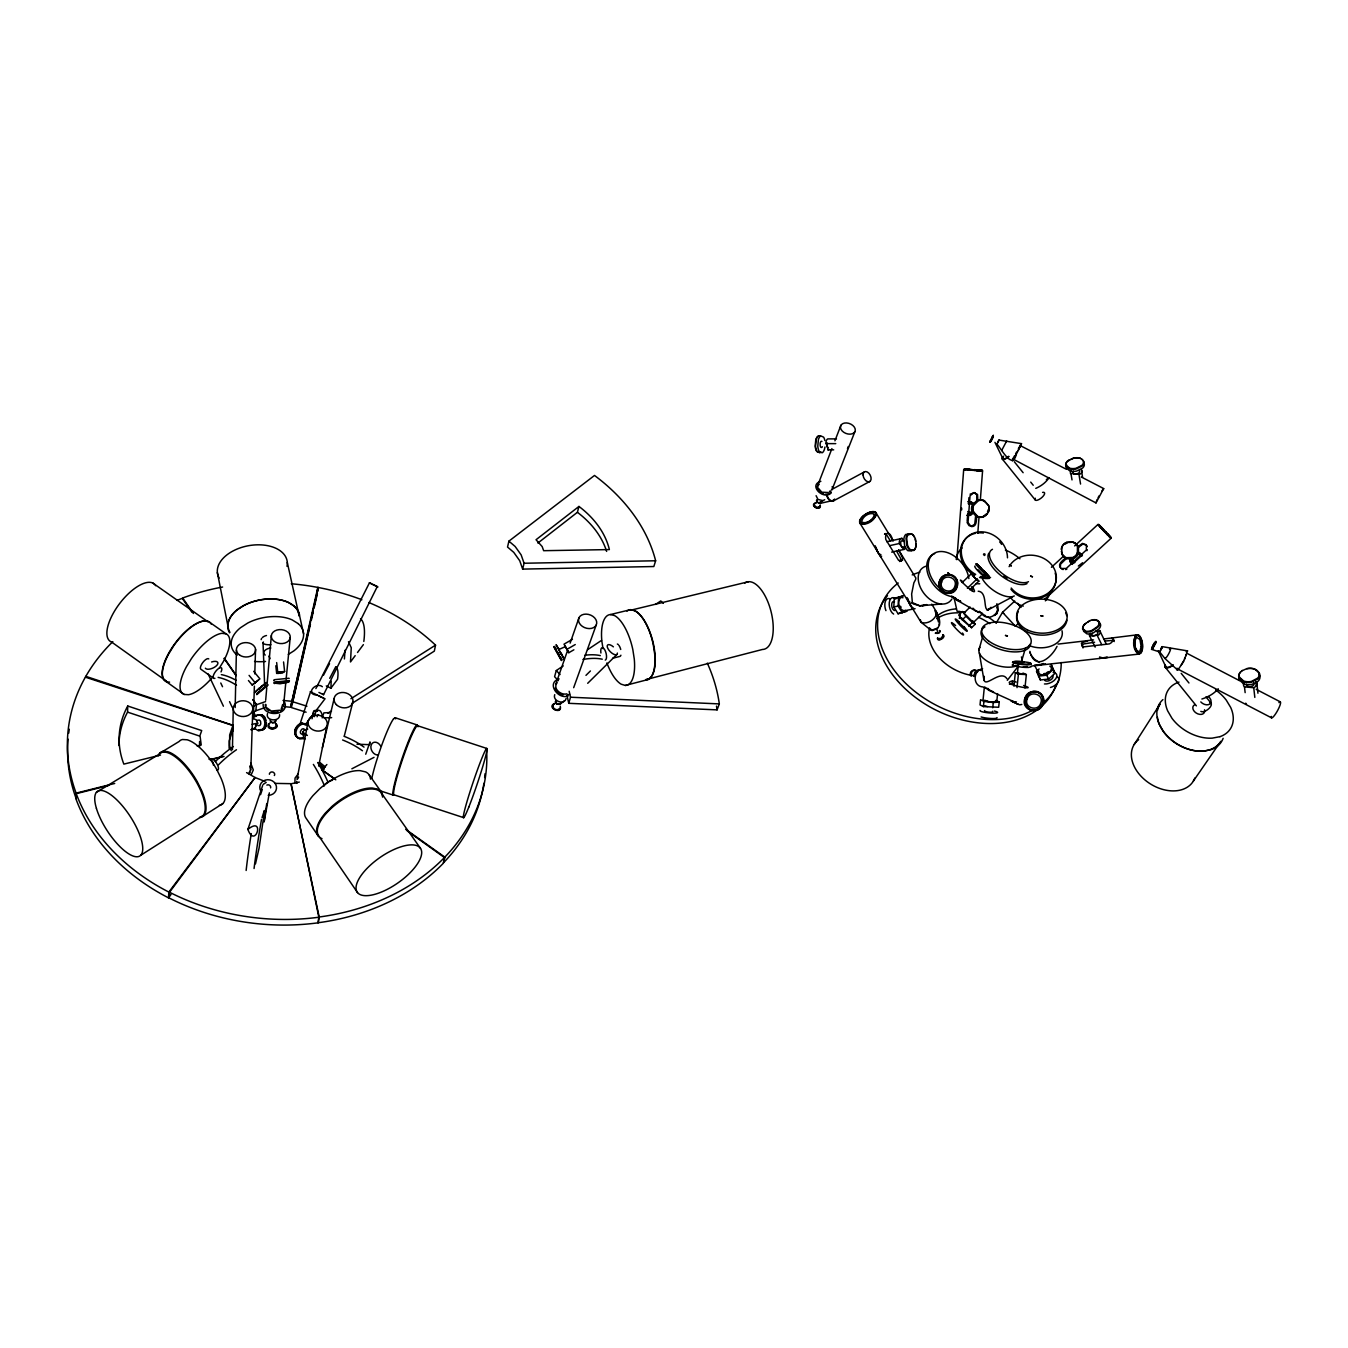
<?xml version="1.0" encoding="UTF-8"?>
<svg xmlns="http://www.w3.org/2000/svg" width="1348" height="1348" viewBox="0 0 1348 1348"><rect width="100%" height="100%" fill="white"/><g stroke="black" fill="none" stroke-linecap="round" stroke-linejoin="round"><path stroke-width="1.5" d="M229.126 748.309L229.126 740.962L232.429 731.273M953.98 597.366L957.08 611.217L960.096 611.655L960.079 618.344L961.966 618.513M345.071 650.208L344.397 658.953M979.356 653.039L983.973 680.285L984.276 676.325M199.504 747.011L199.571 741.501M1019.88 445.413L1066.437 469.306M232.429 749.707L233.271 707.751M560.633 703.74L557.23 704.128L555.578 701.482M907.676 598.445C908.266 601.714 910.928 608.538 913.91 608.571M235.175 707.548L236.422 650.208M322.172 717.877L323.874 712.873L330.209 712.536M1161.251 647.765L1162.195 646.636L1187.554 650.899L1183.746 661.379L1177.748 670.192L1165.043 658.633L1159.583 651.792L1161.504 648.691M118.995 745.545A105.633 84.115 2.9 0 1 127.571 712.132L127.74 706.015L201.711 730.582L199.993 735.469L201.223 745.006L197.162 746M875.206 545.805L877.851 552.259M996.88 444.082C1001.783 449.305 1012.719 470.738 1016.392 453.855M916.033 543.648L915.966 545.856A9.284 4.954 78 0 1 913.86 550.473L910.085 550.237A8.779 4.684 78 0 1 906.816 545.266L906.025 538.459A9.284 4.954 78 0 1 908.131 533.842L912.377 534.33A8.425 4.499 78 0 1 915.477 539.116L916.252 545.603M250.779 770.197L252.767 709.503A9.807 7.903 0.5 0 0 239.034 701.415A9.807 7.903 0.5 0 0 237.248 715.013A9.807 7.903 0.5 0 0 252.767 709.503M253.407 716.816L254.384 686.166M254.772 673.899L255.564 649.365M993.543 691.912L984.31 687.581L983.012 700.32L990.729 702.089L996.762 701.786L995.414 700.859M902.351 612.919L898.088 606.078L898.577 597.484L903.295 595.799L894.28 598.344L893.808 606.92L898.054 613.761L907.052 611.183L902.772 612.009M1161.791 647.006L1161.858 647.849M112.828 641.631A209.968 167.91 4.9 0 0 76.162 793.264L76.246 799.684A209.21 167.657 4.8 0 0 168.5 897.835L168.837 892.073L255.092 777.526L264.966 781.402M1081.332 477.007L1103.675 488.566L1095.991 502.922L1012.533 458.809M246.583 772.606L255.092 777.526L169.528 892.241L169.191 898.004A209.21 167.641 4.8 0 0 318.313 922.79L319.223 917.179L290.898 783.677L274.773 783.373M956.844 559.673L963.685 469.593L970.139 469.963M967.139 521.221L967.746 513.369M968.942 497.648L968.487 503.545L969.616 503.411M984.748 700.269L987.865 701.449M975.632 515.846L974.756 524.119L971.301 526.445C977.03 527.422 976.441 519.368 976.592 515.93M976.828 500.159L976.761 494.632L973.896 492.559L977.57 494.48L977.805 500.226M977.789 533.218L979.069 516.587M980.35 499.973L982.574 470.856L975.598 470.317M265.674 700.252L266.769 687.733M267.14 683.554L271.352 635.548M232.614 731.627L232.968 725.258L85.8 676.342M252.683 718.366L252.851 716.664M283.501 706.301L285.725 683.402M286.13 679.24L290.208 637.604A9.487 6.976 5 0 0 276.795 630.089A9.487 6.976 5 0 0 275.329 642.103A9.487 6.976 5 0 0 290.208 637.604M980.906 670.529C975.345 666.771 973.239 680.706 974.671 673.158M983.4 706.605L983.922 701.381L980.552 699.713L980.03 704.92L983.4 706.605L998.683 707.245L999.222 702.038L995.801 700.37M252.902 699.578L256.474 704.734L255.783 710.8L252.362 712.637M992.751 707.784L993.291 702.544L999.222 702.038M996.762 701.786L997.587 693.613M1009.45 684.346L1012.18 683.385L1012.415 681.01L1016.156 682.071M1013.932 686.199L1015.314 672.821L1018.65 672.719M1022.458 673.444L1024.261 674.017L1017.386 673.36L1018.279 665.474M1017.015 687.632L1018.397 674.185L1015.314 672.821M1024.952 687.986L1026.35 674.556L1023.233 673.174M266.5 722.932L266.281 724.921A8.796 6.622 76.3 0 1 263.467 729.386L258.984 729.79M1142.228 647.326L1140.644 653.005L1138.639 654.117L1031.506 666.064M312.315 716.698L313.056 712.924M314.438 716.647L315.904 711.441L317.825 709.992L319.914 710.699A9.099 4.583 -89.4 0 1 322.189 715.181M291.286 583.768A209.951 167.893 4.9 0 1 317.842 587.425L290.561 707.245L284.361 706.672M361.887 599.759A209.917 167.877 4.9 0 0 318.195 587.492L291.421 707.582L306.131 712.199M1087.566 640.873L1081.922 642.794L1082.073 646.063L1084.011 646.821L1109.303 643.906C1111.342 643.518 1115.992 638.042 1111.645 638.059M1094.593 642.238L1083.691 643.94L1082.225 645.271L1083 647.95M317.319 591.519L317.842 587.425M317.656 591.587L318.195 587.492M828.902 449.474A5.678 2.426 -89.6 0 1 828.295 449.844L825.903 442.228A5.678 2.426 -89.6 0 1 827.841 438.892L836.468 438.892M247.88 829.408C255.395 849.914 265.421 815.152 247.88 829.408L262.675 785.463M816.854 501.523L817.444 499.619A2.46 1.736 20.5 0 0 816.517 501.035L818.017 502.686L820.393 502.838A2.46 1.736 20.5 0 0 821.101 502.231M996.812 444.334L998.952 440.071L1021.498 443.644L1018.161 450.468M264.596 810.654L259.086 848.061L255.48 863.849M269.347 792.843L264.124 821.943A58.756 2.915 -79.1 0 1 266.752 803.593M1177.259 668.608L1177.225 670.31M1012.399 461.05L1012.786 459.988M1164.992 658.178C1166.728 659.088 1173.215 645.507 1169.474 649.062M296.998 779.346L308.338 720.523M326.283 685.913L330.9 688.205L331.187 681.178M1155.472 642.44L1154.68 642.676M368.847 602.522A209.917 167.877 4.9 0 1 435.539 645.136L434.326 651.118L351.744 703.572M369.79 744.13L370.026 741.906L365.729 754.223M318.65 766.068L326.941 725.696A9.689 7.936 9.3 0 0 315.146 715.299A9.689 7.936 9.3 0 0 310.815 728.392A9.689 7.936 9.3 0 0 326.941 725.696M939.522 630.527L939.977 630.982A2.561 1.281 -31.2 0 1 939.202 632.616L935.664 633.274L938.714 633.021M899.655 561.526L900.784 558.679L896.538 551.012M892.764 540.582C890.405 530.455 884.473 531.432 885.788 539.486L898.577 560.347L901.172 561.274L902.84 558.24L898.83 550.523M824.959 447.031L824.521 449.069A8.897 3.825 -89.7 0 1 822.128 452.81L819.331 451.614A8.425 3.623 -89.7 0 1 817.781 446.171L818.388 439.65A8.897 3.825 -89.7 0 1 820.797 435.909L823.594 437.14A8.425 3.623 -89.7 0 1 824.841 440.476M292.348 703.504L310.428 624.158M311.371 620.08L313.225 611.941M314.151 607.881L317.387 593.625M508.904 541.155L507.539 547.052L513.756 552.36L519.738 560.751L522.653 569.109L653.831 566.531L655.634 560.768A185.384 138.844 12.5 0 0 594.502 475.456L508.904 541.155L515.138 546.479L521.137 554.87L524.069 563.245L522.653 569.109M291.033 705.206L309.956 624.006M310.899 619.945L312.787 611.824M313.73 607.763L317.05 593.558M971.049 672.703L971.116 675.129M486.577 748.865A209.951 167.877 4.9 0 1 444.823 857.143L443.492 862.787A209.193 167.624 4.8 0 0 483.915 783.289M322.341 747.887L334.085 698.82M1038.735 671.068L1038.617 673.208C1042.392 677.37 1051.929 673.09 1051.457 667.53L1049.839 666.148M344.279 736.109L352.974 701.482M1001.682 450.451L1006.686 440.948L1006.231 441.672M999.02 439.97L998.598 440.88M537.886 543.059L577.399 512.307L578.949 506.444A91.428 67.922 13.7 0 1 609.38 549.58L543.648 550.692L542.166 546.547L536.032 539.739L578.949 506.444M275.683 719.748L275.38 721.955M566.093 698.517C564.509 705.51 552.292 701.112 554.719 694.658M563.245 665.912L556.286 670.546L554.584 676.696L558.358 680.656M931.788 604.157C935.478 610.492 944.308 622.658 936.725 628.876L938.056 633.391L935.546 633.307M1061.162 549.31L1061.769 547.12A8.711 8.139 -36.8 0 1 1066.538 542.317L1073.227 542.081A9.217 8.61 -36.8 0 1 1077.911 546.547L1077.844 553.135A8.711 8.139 -36.7 0 1 1073.059 557.937L1066.369 558.156A9.217 8.61 -36.7 0 1 1061.702 553.674L1061.954 547.103A8.358 7.818 -36.8 0 1 1066.538 542.486L1072.957 542.25A8.846 8.257 -36.8 0 1 1077.456 546.547L1077.406 552.865A8.358 7.818 -36.7 0 1 1072.806 557.482L1066.369 557.701A8.846 8.257 -36.7 0 1 1061.887 553.388M978.901 650.022L982.743 636.424M560.97 702.763L560.128 704.094M707.329 663.165A207.339 163.142 13.9 0 1 719.327 703.909L717.085 709.874L568.755 703.319L570.524 697.219L569.176 691.271M1096.126 502.046L1095.991 502.922M556.589 703.774A2.966 2.275 18.7 0 1 555.427 701.533L555.932 700.505M1021.952 659.964L1025.407 648.354M270.038 720.186L271.942 722.646A2.999 2.292 4.1 0 0 274.84 722.36M262.068 817.596L264.343 810.434M992.381 437.224L993.358 435.236L992.549 436.718M1185.852 655.853L1186.257 654.572M295.6 728.24L294.976 730.144A9.234 7.347 -50 0 0 295.819 735.924L299.593 738.957L304.867 738.536M302.559 723.859L300.436 722.764L310.546 691.794L311.826 692.366M990.022 441.571L989.786 442.026M268.572 725.393L268.859 724.247M260.535 794.68L262.237 789.574M1162.145 646.956L1160.358 650.73M1152.085 647.579L1152.001 648.725M1152.692 647.883L1152.439 649.096L1156.112 642.17L1151.529 649.348L1152.405 646.804M1155.27 643.063L1155.809 641.294L1154.225 643.35M232.968 725.258L229.666 734.963L229.666 746L231.266 750.802M267.527 713.53C264.949 721.079 280.216 722.376 279.609 714.676M555.73 684.363L567.39 650.966M570.137 643.114L579.05 617.586M820.14 505.921C819.517 509.544 813.13 507.808 814.125 504.438M817.798 486.358L819.062 484.168M813.99 504.809L815.287 503.023M1057.034 646.349C1051.777 657.234 1035.011 672.012 1029.889 651.337M573.675 687.682L596.187 625.084A9.369 6.925 19.5 0 0 586.043 614.115A9.369 6.925 19.5 0 0 580.6 624.849A9.369 6.925 19.5 0 0 596.187 625.084M817.663 485.533L831.918 448.598M834.918 440.83L840.916 425.277M831.901 489.964L854.834 431.815A7.717 5.257 21 0 0 846.662 422.952A7.717 5.257 21 0 0 842.112 430.888A7.717 5.257 21 0 0 854.834 431.815M1155.522 642.676L1154.545 644.698M1096.564 500.934L1097.238 499.468M1184.37 659.273L1185.212 657.453M1152.186 647.074L1154.309 643.047M1155.169 643.552L1154.073 645.608M1161.791 648.051L1161.167 649.332M1086.892 550.692L1087.331 549.765M992.701 436.584L993.173 435.657M1018.953 448.901L1020.369 445.817L1019.728 446.795M1018.397 448.547L1019.105 447.115M318.92 692.451L323.571 694.675L377.305 586.532L369.504 582.74L315.887 688.592M990.578 440.459L989.702 442.296M313.781 711.491L312.028 718.77M990.426 440.745L990.965 439.718M992.532 436.937L990.645 440.543M997.621 442.784L998.514 441.049M1017.285 452.153L1018.566 449.828M990.864 439.886L992.297 437.14M1098.081 497.766L1099.041 495.912M329.704 678.314L335.77 666.738M991.909 439.195C996.981 429.776 987.039 448.463 992.111 439.044M971.638 672.029L971.318 675.23M323.469 675.23L329.535 663.654M976.811 672.18A2.578 2.393 -62.9 0 0 975.598 672.45L974.048 676.511L975.868 671.641M1016.207 454.36L1017.403 452.086M982.591 613.542L975.345 610.593M992.195 437.375L992.718 436.381M990.241 441.318L990.763 440.324M1015.55 453.99L1016.544 452.102M297.773 778.773L298.666 777.122M1014.774 456.837L1015.533 455.456M1153.18 645.018L1153.753 643.99M1153.585 646.652L1154.158 645.625M970.088 607.089L963.955 613.07L973.323 622.54L972.649 621.108M1183.409 661.177L1181.32 664.766M1014.572 455.759L1013.005 458.505M250.762 729.689L254.502 728.931L257.738 723.202L256.137 719.748L253.205 718.669M1019.846 446.39L1021.498 443.644M296.695 726.505L294.976 730.313A8.863 7.06 -50 0 0 295.785 735.536L298.127 738.081M987.241 514.077L988.303 511.987A8.257 7.734 -81.1 0 0 988.522 505.567L984.326 500.951A8.728 8.172 -81.1 0 0 978.176 500.849L973.677 505.315A8.257 7.734 -81.1 0 0 973.475 511.751L977.671 516.368A8.728 8.172 -81.1 0 0 983.821 516.452M996.307 622.86L1002.524 612.312L1014.741 601.073M1153.029 647.596L1153.585 646.484M219.404 667.951L223.313 661.632A37.441 14.272 -53 0 0 226.093 633.846L208.485 621.479L204.289 620.906A36.615 14.306 -52.9 0 0 173.622 645.894L168.618 654.05A37.356 14.592 -52.9 0 0 166.68 681.936L184.221 694.456L188.501 694.709A36.682 13.969 -53 0 0 211.434 678.482M251.318 774.46L253.306 769.961L250.694 763.052M1134.224 744.45L1160.021 704.06A35.638 24.955 31.4 0 0 1157.595 710.143M248.992 773.044L250.492 769.674L249.717 766.068M1101.99 490.807L1103.759 488.751M1153.113 647.293L1152.068 648.961M304.968 738.957L303.923 738.62L302.643 732.099L304.362 730.077L307.765 729.133M559.942 708.239C558.089 711.373 552.545 709.233 552.747 705.762M559.808 708.644C556.825 713.597 548.788 705.762 554.87 703.589M1193.384 781.014L1220.799 741.299M557.112 682.711C552.427 688.558 561.021 695.602 566.969 693.849M281.21 709.082L282.676 704.499M276.34 726.454L273.223 728.257L269.482 727.128M330.9 688.205L337.539 679.291A57.492 13.834 -62.5 0 0 336.275 667.193M355.181 655.65L350.497 661.952L351.255 647.731L348.492 641.682M357.523 652.499L363.37 644.63M268.808 723.691C264.107 731.762 283.013 729.453 275.278 723.05M168.5 897.835L171.028 894.465M305.069 725.022L313.781 713.564M316.274 710.295L324.969 698.837M1007.31 680.319L1018.549 665.895M970.071 494.177L974.705 492.61M974.334 512.425L970.324 515.408L967.089 515.206M256.457 693.832L267.797 684.565M959.658 618.311L960.079 611.655L958.917 611.52M819.938 506.494L816.736 507.471L814.125 505.062M829.408 491.784L830.233 490.773M335.804 779.818L322.206 770.096L326.873 764.518M1017.386 673.36L1018.33 673.124M278.648 673.427L276.66 673.393L277.722 672.13L284.63 671.506L283.552 661.952M284.63 671.506L282.423 673.006M263.163 784.401L266.213 782.396M974.638 673.292L975.598 672.433M971.436 671.944L972.936 670.9M978.193 591.233C989.179 591.89 981.293 617.064 991.05 607.274M248.453 680.521L252.194 685.037L253.07 684.144M1082.612 562.739L1078.349 566.025M296.627 726.488L301.564 723.185L307.698 725.14M313.41 711.761L314.691 710.514M298.11 774.022L295.043 778.082L294.892 782.902M986.332 513.992L982.81 516.688A9.082 8.492 -81.1 0 1 976.424 516.587L972.043 511.785A8.593 8.037 -81.1 0 1 972.245 505.096L976.929 500.445A9.082 8.492 -81.1 0 1 983.332 500.563L985.186 501.726M985.658 515.661L987.191 513.874M585.959 675.365L590.407 670.967M587.694 683.301L616.828 654.555M1085.848 623.332L1084.298 624.832A9.47 5.19 -25.1 0 0 1082.68 629.364L1086.016 631.909A8.964 4.92 -25.1 0 0 1092.369 630.948L1097.997 627.022A9.47 5.19 -25.1 0 0 1099.58 622.473L1095.789 619.76A8.61 4.718 -25.1 0 0 1089.723 620.687L1084.348 624.427A9.099 4.988 -25.1 0 0 1082.798 628.791L1085.999 631.235A8.61 4.718 -25.1 0 0 1092.099 630.291L1097.508 626.534A9.099 4.988 -25.1 0 0 1099.024 622.169L1098.435 621.04M962.186 582.572L971.133 573.894L973.644 575.461M967.375 588.267L976.356 579.589L978.85 581.14L969.886 589.801M971.386 586.801L973.34 588.385L971.655 590.02L972.262 590.946M962.253 619.81L965.977 616.221L962.388 611.486L958.698 615.059L962.253 619.81L971.537 627.73L975.244 624.158L972.852 621.007M968.707 626.163L972.43 622.591L975.244 624.158M973.323 622.54L982.389 613.812L979.339 611.301M1186.189 651.825L1187.554 650.899M258.833 692.366L256.71 694.641L267.932 685.188M1051.423 567.306L1063.808 555.898M1074.642 545.923L1097.879 524.541L1101.822 528.483M1065.982 557.634C1063.404 559.942 1056.613 564.357 1060.977 568.334L1063.1 569.581M1077.726 546.816L1082.478 543.396L1086.32 545.013L1082.781 544.07L1078.333 547.49M1066.588 558.291L1060.556 564.172L1060.354 567.407M1072.182 564.205L1082.478 554.753L1077.338 552.562M1015.381 626.129L1018.481 623.298M1044.683 599.22L1110.988 538.341L1106.759 533.673M1038.415 676.123L1046.688 675.23L1053.108 669.434L1051.221 664.564L1055.063 673.275L1048.66 679.072L1040.37 679.965L1036.561 671.237L1039.123 668.945M417.594 726.083A37.542 3.539 -71.2 0 0 417.038 724.921L415.656 726.151A36.8 3.471 -71.2 0 0 401.3 760.778L398.351 769.994A37.525 3.539 -71.2 0 0 393.582 795.202L378.889 790.4M259.726 688.053C255.395 692.215 266.904 682.56 260.872 687.092M884.827 533.741L885.872 533.606L890.472 541.087M1242.334 670.445L1240.345 672.248A10.969 7.128 -5.5 0 0 1238.913 677.623L1243.513 681.751A10.38 6.74 -5.5 0 0 1251.483 682.223L1258.122 678.718A10.969 7.128 -5.5 0 0 1259.504 673.343L1254.584 668.979A9.958 6.47 -5.5 0 0 1246.984 668.557L1242.115 670.748M915.747 579.252L913.843 582.892L911.636 593.979L912.36 602.64L919.858 605.825L941.494 604.022M259.675 687.699L254.57 692.535L266.719 682.476L261.276 686.385M260.13 691.221L261.613 689.974M893.185 540.936L875.829 512.543C869.46 510.252 860.631 516.115 859.653 522.704L921.004 622.203L931.249 630.392L937.736 628.033M393.549 718.888L395.031 717.692L417.038 724.921M252.194 685.037L259.928 678.886L253.694 671.338M253.828 683.756L258.108 680.201M317.168 695.13C304.479 694.439 315.988 681.33 322.357 686.722M560.532 703.791L564.475 700.724M275.245 721.905L272.667 722.646L270.308 721.45M274.554 722.36L275.885 720.776M1090.262 633.24A6.032 3.319 -25.1 0 0 1089.588 636.087L1098.62 635.026A6.032 3.319 -25.1 0 0 1100.187 631.184L1096.008 630.931M264.646 687.547L267.123 685.711M1069.2 459.769L1067.633 460.965A9.234 5.341 -10.3 0 0 1066.032 465.111L1069.554 468.127A8.745 5.055 -10.3 0 0 1076.125 468.245L1081.888 465.38A9.234 5.341 -10.3 0 0 1083.455 461.252L1082.781 460.005M1048.424 671.607L1046.166 673.023M265.792 685.964L266.955 685.121M818.708 502.939L824.69 499.72M298.11 724.971L299.762 723.842M587.627 649.669L601.545 640.384M655.532 604.426L660.756 600.955A207.339 163.142 13.9 0 1 663.385 603.348M881.643 556.235L880.564 556.572L878.306 552.916M880.935 554.668L878.963 553.977M970.964 514.548L967.241 515.408M288.303 654.42L294.016 650.781A37.171 21.989 -11 0 0 298.127 623.585M140.815 855.222L202.891 815.709M203.666 815.776L222.858 803.56M328.002 713.227L331.541 711.003M350.918 698.719L435.539 645.136M831.126 493.048C823.426 500.563 807.823 484.96 820.848 481.354M936.708 628.876L932.108 630.561L930.272 628.657A5.645 2.78 -31.2 0 0 930.289 629.415M902.991 597.754L901.003 597.4C896.706 600.551 898.947 610.425 904.424 610.779L905.283 610.256M1012.516 596.861L987.157 610.358L989.634 608.824M1244.238 682.391A6.976 4.55 -5.4 0 0 1243.749 685.829L1244.474 686.857L1253.741 687.733L1255.106 686.89A6.976 4.55 -5.4 0 0 1256.589 682.425L1258.358 680.925A10.969 7.128 -5.5 0 0 1259.74 675.533L1258.796 673.882M159.687 753.296L179.132 741.484A38.603 14.946 56.9 0 1 182.486 739.513L187.119 739.782A37.845 14.659 56.9 0 1 216.826 769.641L221.089 778.369A38.603 14.946 56.9 0 1 219.37 805.295M96.449 792.321L159.401 754.088A37.862 14.322 56.9 0 1 193.977 777.998A37.862 14.322 56.9 0 1 199.504 817.36M572.445 639.306L564.02 644.159L568.822 652.702L573.877 649.803M560.937 653.157L561.56 654.454L558.813 649.517L565.452 646.602M566.817 649.416L575.259 644.546M985.674 515.391L983.72 516.773A9.099 8.509 -81.1 0 1 977.334 516.655L972.953 511.852A8.593 8.054 -81.1 0 1 973.155 505.163L977.839 500.512A9.099 8.509 -81.1 0 1 984.242 500.63L988.623 505.433A8.593 8.054 -81.1 0 1 988.404 512.122M1071.222 470.789A6.117 3.555 -10.3 0 0 1070.531 473.536L1080.254 474.041A6.117 3.555 -10.3 0 0 1081.888 470.435L1081.332 469.643L1082.545 477.091M831.43 489.678L864.135 472.036M252.986 706.605L256.39 704.768L252.817 699.629M833.654 500.782L870.067 481.337M351.862 768.798L374.036 757.357M1087.752 622.001L1089.892 620.939M914.315 604.174L911.417 602.944M314.269 710.834L317.808 710.75M914.247 550.035L910.608 549.816A8.425 4.499 78 0 1 907.49 545.03L906.715 538.492A8.914 4.752 78 0 1 908.737 534.078L911.113 533.673M911.72 550.944L907.929 550.709A8.779 4.684 78 0 1 904.66 545.721L903.868 538.93A9.268 4.954 78 0 1 905.991 534.314L909.765 534.6M959.27 618.193L960.147 618.344M279.693 710.228L271.336 711.036L266.618 707.666M269.634 723.067L270.662 722.612M1065.678 569.614L1066.858 569.109M984.512 710.548C984.006 712.182 994.841 713.041 992.634 711.239M1045.458 663.941L1034.506 665.154L1038.617 673.208M971.2 513.268L968.824 513.807M554.483 703.504C545.738 707.616 562.706 715.384 560.229 706.116M303.704 737.71L298.43 738.131M898.054 613.761L901.205 612.599M559.134 678.92C545.906 682.695 557.887 699.898 568.098 695.989M982.608 668.743C972.649 670.242 972.548 686.705 983.147 686.941M976.997 670.866L978.277 670.428M255.85 710.767L264.899 707.633M256.474 704.734L265.556 701.6M282.692 672.534C284.714 670.529 273.29 673.562 280.721 672.905M982.759 574.568L978.159 569.833M1106.978 657.133L1099.125 658.464M1107.652 657.453L1103.759 657.993M1071.087 459.112L1073.379 458.404M815.978 502.821C808.025 505.011 821.724 512.526 820.241 504.978M828.228 492.526L821.808 492.205L817.815 487.656M820.258 502.804L819.18 502.989M973.745 492.66L970.055 495.744L968.016 522.552L970.931 526.276M606.903 662.946A36.025 14.322 75.9 0 0 621.209 684.211L625.304 685.441L645.389 680.235A36.581 14.862 75.9 0 0 654.656 653.797L653.241 644.529A35.874 14.575 75.9 0 0 634.74 610.61L630.611 609.667L610.374 614.553A36.767 14.609 75.9 0 0 601.882 641.395L603.011 648.641M612.582 658.262L619.895 656.409A6.386 2.544 75.9 0 0 620.906 655.212M108.615 785.513L76.229 793.669A209.968 167.927 4.9 0 0 168.837 892.073M211.855 759.497L224.004 756.447M76.196 793.113L114.715 783.458M210.018 759.598L222.184 756.548M285.725 682.459L288.472 681.667A9.183 1.331 -6.6 0 0 289.112 680.656L274.891 682.071A9.183 1.331 -6.6 0 0 274.284 683.099L280.03 683.773L288.27 682.223A8.813 1.281 -6.6 0 0 288.876 681.245L275.228 682.61A8.813 1.281 -6.6 0 0 274.638 683.588M160.513 755.065L123.848 764.114A106.02 84.233 3 0 1 127.74 706.015M1013.342 664.497L1012.196 665.019A9.15 1.213 5.8 0 0 1015.145 666.165L1021.902 667.176A9.672 1.281 5.8 0 0 1028.507 667.429L1031.068 666.805A9.15 1.213 5.8 0 0 1030.664 666.434M748.511 581.713L631.184 610.105A35.655 14.491 75.9 0 1 653.544 644.529A35.655 14.491 75.9 0 1 645.877 679.611L762.446 649.466A34.711 15.856 76 0 0 770.753 610.425A34.711 15.856 76 0 0 744.618 583.195M819.668 503.478L832.542 500.597A4.735 3.05 62.1 0 0 833.772 499.586M884.541 534.263L886.495 533.842M886.832 541.727L901.997 538.391L903.851 541.441M889.815 545.603L899.301 543.53L903.834 549.58A5.897 3.168 78 0 0 905.536 547.254M891.635 552.107L903.025 549.647M900.683 560.65L902.638 560.229M299.323 782.093L291.134 783.761L318.836 917.145L317.943 922.773A209.176 167.624 4.8 0 0 443.273 863.31L444.604 857.665L407.197 830.907M558.813 704.414L556.505 703.521M1142.211 644.85L1139.599 636.307L1136.364 635.009C1132.067 640.03 1132.876 650.545 1138.639 654.117M252.127 724.314L257.738 723.202M894.28 598.344L898.577 597.484M893.808 606.92L898.088 606.078M904.424 610.779L913.439 609.026M1043.605 673.73L1044.885 673.495M1219.957 736.665L1212.206 738.148A36.868 25.629 31.3 0 1 1172.002 718.332L1167.671 710.901A36.143 25.123 31.3 0 1 1179.011 682.088M819.365 452.456L816.669 451.327A8.071 3.488 -89.7 0 1 815.169 446.087L815.759 439.836A8.543 3.69 -89.7 0 1 818.084 436.263L819.028 436.095M914.416 604.241L919.757 605.842L926.75 604.612L922.538 605.875M828.312 447.452L827.605 447.368A3.084 1.314 -89.6 0 1 827.284 447.014M369.419 582.74L371.762 584.088M283.889 682.796L275.11 683.284M377.979 586.97L372.806 584.628M1026.35 674.556L1018.397 674.185M1021.801 704.465C1018.111 706.537 1011.674 699.292 1010.865 700.926L1015.415 703.117M1012.415 681.01C997.368 683.942 1042.055 691.591 1023.587 685.492M1058.062 644.091L1093.565 639.929M1103.624 638.986L1137.426 634.79M1104.635 641.075L1114.257 640.249M279.895 673.343L281.176 673.191M1023.267 666.99L1027.395 666.519M1102.849 658.009L1099.564 656.965M259.153 714.878L260.686 714.726M973.559 670.512L974.604 670.546M968.117 501.793L971.335 502.012L973.997 503.984M901.997 538.391L901.189 538.459A5.897 3.168 78 0 0 899.285 542.081L899.301 543.53M301.295 723.303L303.03 723.168M914.129 608.774L915.09 608.706M815.624 502.804L816.517 502.753M1014.623 702.005L1016.443 701.904M822.718 500.597L817.95 499.417L816.096 495.693M1069.301 542.3L1071.593 542.216M324.059 717.827L331.659 717.641M524.069 563.245L655.634 560.768M825.717 443.627L835.76 443.627M827.672 449.844L833.687 449.844M965.202 469.121L964.123 469.087L965.404 469.222M981.26 470.25L982.355 470.3L981.108 470.166M982.574 470.856L976.104 470.503M254.502 728.931L252.48 728.543M356.967 744.214L369.521 744.669M964.764 469.155L966.263 469.171M981.782 470.267L978.648 470.132M965.37 612.009L960.096 611.655M570.524 697.219L719.327 703.909M965.808 469.138L967.813 469.256M967.308 469.795L968.555 469.862M980.653 470.233L976.727 470.014M977.671 470.604L980.215 470.705L973.778 470.182M967.443 469.222L969.718 469.357M969.482 469.34L974.688 469.896M974.587 469.879L976.963 470.031M969.128 469.862L971.908 470.064M974.334 470.401L977.098 470.604M971.504 470.014L973.997 470.182M972.279 470.284L974.739 470.452M974.132 469.643L976.525 469.795M969.987 469.576L972.363 469.744M969.869 470.132L972.498 470.267M976.323 469.795L978.631 469.946M967.881 469.424L970.189 469.593M970.678 470.149L967.679 469.963L969.044 470.031M166.68 681.936L169.578 682.139M318.634 715.08L317.875 715.232A2.595 1.297 -89.4 0 0 317.1 716.748M315.247 710.379L317.269 711.053M978.294 469.93L980.384 470.081M966.145 469.289L968.218 469.441M968.353 503.764L973.745 504.169M964.898 469.188L966.583 469.323M965.859 469.829L963.685 469.593M967.746 511.549L974.149 512.981M979.929 470.064L981.63 470.182M283.013 700.455L291.303 701.23M1024.076 662.289L1021.632 662.02A9.689 1.264 5.8 0 0 1015.061 661.75L1012.466 662.374A9.15 1.196 5.8 0 0 1015.415 663.519L1022.172 664.53A9.689 1.264 5.8 0 0 1028.794 664.8L1031.338 664.16A9.15 1.196 5.8 0 0 1028.355 663.014M988.269 690.092L1015.314 702.342M1014.117 702.156L1012.567 701.651M983.922 701.381L993.291 702.544M226.093 633.846L221.965 633.324A36.699 13.986 -53 0 0 191.483 658.532L186.445 666.704A37.424 14.255 -53 0 0 184.238 694.439M939.421 630.561L939.876 630.999A2.561 1.281 -31.2 0 1 939.084 632.65M974.402 670.445L975.447 670.697M942.673 634.638C947.61 636.441 936.759 643.299 937.5 637.941M1012.18 683.385L1014.151 683.79M987.427 706.554L984.647 705.678M968.285 501.557L970.071 501.962M972.127 526.529L969.01 525.602L967.055 522.451M1016.78 703.774L1018.128 704.077M306.232 724.247C301.615 722.612 296.998 726.74 296.139 731.138A9.234 7.347 -50 0 0 296.981 736.749L298.296 737.659M292.162 701.567L306.923 706.217M610.374 614.553L614.435 615.531A36.042 14.322 75.9 0 1 632.835 649.652L634.268 658.97A36.75 14.609 75.9 0 1 625.304 685.424M262.203 715.114L257.232 715.316A9.166 6.908 76.2 0 0 255.952 716.496M258.007 725.645L259.709 725.494A3.353 2.527 76.3 0 0 260.771 723.792L260.585 721.534A2.612 1.971 76.3 0 0 259.237 720.068L257.535 720.22A3.353 2.527 76.2 0 0 257.064 720.641M258.563 730.161L261.613 730.077A9.166 6.908 76.3 0 0 264.545 725.426C266.146 720.354 261.377 712.317 255.631 715.636A9.166 6.908 76.2 0 0 253.357 718.4M956.591 599.725L960.77 601.309L956.777 599.877M1097.828 620.451L1096.21 619.962A8.964 4.92 -25.1 0 0 1092.116 620.215M1151.529 649.348L1159.415 651.876M85.446 677.185L233.17 725.612M463.695 817.663L394.324 794.932A36.581 3.437 -71.2 0 1 403.456 756.649A36.581 3.437 -71.2 0 1 418.032 726.774M417.459 725.679L486.729 748.426M127.571 712.132L199.285 735.957M968.285 624.697L961.899 618.226M955.109 598.023L958.664 600.938L955.816 599.422M1078.552 552.174L1082.36 555.174M1061.415 568.536L1066.251 568.452L1086.303 550.035L1086.421 545.232M1099.008 524.827L1099.816 525.905M310.394 691.558L311.674 692.131M821.926 441.369L821.218 441.285A3.235 1.399 -89.7 0 0 820.174 443.391L820.123 445.025A3.084 1.331 -89.7 0 0 820.999 447.368L821.707 447.452A3.235 1.399 -89.7 0 0 822.347 446.71M1081.938 459.297L1079.9 458.253A8.728 5.055 -10.3 0 0 1073.362 458.135L1067.414 461.37A9.621 5.561 -10.3 0 0 1065.763 465.667L1069.419 468.818A9.099 5.257 -10.3 0 0 1076.26 468.936L1082.275 465.97A9.621 5.561 -10.3 0 0 1083.893 461.639L1081.585 458.977M820.494 436.179L818.573 435.926A8.897 3.842 -89.7 0 0 816.147 439.65L815.54 446.171A8.408 3.623 -89.7 0 0 817.09 451.614L819.904 452.793A8.897 3.842 -89.7 0 0 820.831 452.052M323.554 698.045L324.582 698.668M1110.6 537.195L1109.825 536.133M322.29 697.438L323.722 698.281M953.912 598.445L954.856 598.9M958.091 600.854L976.693 611.503M322.458 697.691L318.903 695.821M975.227 670.596L976.188 671.051M956.524 599.708L953.255 597.922M320.858 696.933L313.461 693.158M325.34 766.978L320.74 763.17M324.379 769.118L319.762 766.136M1256.976 670.276L1254.87 669.231A10.38 6.74 -5.5 0 0 1246.934 668.793M817.613 502.433L816.72 500.951M977.603 612.009L978.682 612.531M322.543 694.136L323.571 694.675M312.231 692.687L310.546 691.794M902.857 541.087L901.896 540.801A3.37 1.803 78 0 0 900.683 542.671L900.767 544.322A3.201 1.719 78 0 0 902.166 546.951L903.126 547.237A3.37 1.803 78 0 0 903.918 546.648M1187.571 653.645L1239.503 680.656M1256.201 689.334L1280.33 701.87M1177.04 668.675L1271.568 717.861M1039.375 662.475L1034.27 659.138L1030.816 654.825M1110.988 538.341L1109.202 536.706M860.192 523.681C866.562 526.04 875.475 520.126 876.385 513.521L875.829 512.543M974.975 566.059C972.565 567.205 993.139 585.504 983.703 574.433M963.281 582.134C951.452 572.344 980.518 601.124 973.34 588.385M936.186 611.335L935.057 610.661L938.511 622.035M304.665 723.539L306.063 724.398M298.144 623.585L292.112 619.861A36.447 21.551 -11 0 0 247.746 623.029L240.466 627.747A37.171 21.972 -11 0 0 237.197 655.128M261.9 714.878L263.618 716.007M1020.419 607.055L1017.487 603.314L1020.975 607.409M959.018 622.068L958.209 621.782L964.477 627.764M152.762 583.01L207.761 621.647A36.396 14.221 -52.9 0 0 173.285 645.844A36.396 14.221 -52.9 0 0 166.461 681.178L111.665 642.086A36.16 15.216 -52.5 0 1 120.376 602.59A36.16 15.216 -52.5 0 1 155.694 585.706M302.643 732.099L307.378 735.435M213.49 678.179L200.768 669.164A6.504 2.477 -53 0 1 202.958 662.306A6.504 2.477 -53 0 1 208.772 658.902M322.256 770.045L334.169 778.504M405.664 829.306L444.823 857.143M269.432 727.549C272.077 730.582 278.985 727.313 275.717 723.573M1098.772 622.405L1100.541 624.427A9.47 5.207 -25.1 0 1 1098.94 628.994L1093.312 632.903A8.964 4.92 -25.1 0 1 1086.96 633.863L1083.64 631.319A9.47 5.207 -25.1 0 1 1083.607 629.904M1097.323 631.639L1097.963 632.38A3.437 1.904 -25.1 0 1 1096.817 634.605L1095.334 635.464A3.269 1.803 -25.1 0 1 1092.436 635.633L1091.813 634.891M973.155 503.933L971.622 502.72M1079.141 554.247L1080.119 555.005M1073.294 562.942L1071.155 558.695M1072.317 564.391L1070.076 562.015L1069.486 558.729M975.784 611.065L972.953 608.15M951.89 596.793L953.491 597.973M982.406 614.418C989.095 622.203 1001.884 612.363 996.863 603.736M1073.615 473.586L1072.907 472.71A3.488 2.039 -10.3 0 1 1073.497 471.143M973.829 575.984C970.088 573.102 978.968 582.37 976.643 578.882M975.986 670.95L977.249 672.281M1099.53 525.299L1098.485 524.355L1099.142 525.147M1110.061 536.706L1111.123 537.684L1110.466 536.908M1015.027 625.843L1002.524 612.312L1003.704 613.34M980.721 567.66C962.186 551.703 1002.659 592.598 984.023 570.979M976.356 579.589L971.133 573.894M1099.176 524.928L1100.423 526.175M1109.168 535.83L1110.415 537.094M965.977 616.221L972.43 622.591M1100.12 525.838L1101.602 527.371M1109.455 536.15L1106.573 533.185M1107.028 534.381L1109.353 536.622L1107.803 534.819M1101.383 527.119L1103.018 528.82M1108.191 534.87L1105.057 531.601M1103.001 529.68L1099.513 526.259L1101.08 528.079M1107.888 535.358L1104.585 531.853M567.609 650.663L565.065 646.046M556.286 670.546L560.077 674.522M1102.9 528.669L1106.186 532.14M1102.512 529.107L1104.265 531.011M1105.933 532.696L1101.889 528.231M1102.95 530.202L1104.652 532.005M1106.085 532.056L1107.736 533.808M1105.545 532.376L1107.534 534.415M1101.35 528.483L1103.321 530.505M1107.551 533.639L1109.101 535.291M1100.541 526.765L1102.074 528.416M1102.125 529.225L1097.879 524.541M1072.789 559.268L1075.013 561.712M263.382 715.805L264.831 717.321M254.233 728.19L258.53 730.902L263.231 729.757A9.15 6.908 76.3 0 0 266.146 725.106L264.646 717.187M1108.831 535.021L1110.162 536.487M1099.479 525.568L1100.811 527.034M1077.574 552.663L1080.877 556.353M976.761 578.629L978.85 581.14M305.069 729.74L303.502 728.779A2.629 2.106 -49.9 0 0 301.581 729.487L300.436 731.442A3.37 2.679 -49.9 0 0 300.739 733.481L302.323 734.441A2.629 2.106 -49.9 0 0 303.62 734.138M249.077 675.365L255.328 682.914M275.666 723.977L276.542 726.117M1014.303 461.741L1023.132 472.71M1030.715 482.112L1033.225 485.246M1181.202 673.343L1188.953 682.981M1002.204 458.91L1035.079 499.754M1165.009 666.957L1196.367 705.863M1205.988 696.865L1211.195 703.37M1006.872 678.684C1000.334 668.423 983.13 690.732 984.006 677.707M969.161 624.562L971.537 627.73M911.197 606.33L911.248 606.398A7.094 3.808 78.9 0 0 913.101 608.369M1085.831 544.44L1087.28 546.631M955.412 597.99L956.44 599.422M1073.227 563.161L1071.879 559.471M369.099 774.78L381.316 792.051M381.265 792.894L420.492 848.347A38.485 15.553 -34.8 0 1 380.642 892.359A38.485 15.553 -34.8 0 1 365.443 870.117A38.485 15.553 -34.8 0 1 420.492 848.347M1245.737 703.184L1246.462 704.212M996.694 607.055L998.009 610.661L996.425 614.233L997.891 609.363M191.82 612.076L182.25 598.344A209.968 167.91 4.9 0 0 176.942 600.416M224.105 658.431L236.069 675.584M193.404 613.492L182.688 598.006A209.951 167.893 4.9 0 1 222.605 587.02M224.341 658.262L236.237 675.466M357.523 892.595L318.954 836.198A37.946 16.395 -34.4 0 1 344.33 798.454A37.946 16.395 -34.4 0 1 382.596 797.106M318.246 835.996L306.232 818.438A38.772 17.086 -34.3 0 1 313.022 795.556L319.678 788.816A38.014 16.766 -34.3 0 1 360.101 770.635L365.561 771.882A38.772 17.103 -34.3 0 1 370.464 779.127M554.87 647.141L554.298 646.366L558.679 654.909M951.806 596.119L952.463 597.13M977.519 671.927C975.211 667.024 967.662 672.18 971.167 676.191M253.828 712.283L255.631 716.496M877.615 551.787L878.778 553.775M898.594 549.816L915.949 578.208M555.494 648.169L556.303 649.534M559.319 649.955C547.473 629.819 572.681 675.23 561.29 653.477M1258.139 671.338L1259.049 672.922A10.531 6.841 -5.5 0 1 1257.701 678.095L1251.332 681.448A9.958 6.47 -5.5 0 1 1243.682 680.993L1239.267 677.033A10.531 6.841 -5.5 0 1 1240.632 671.877M939.101 623.939L939.455 625.304M1253.573 682.745L1253.926 683.352A3.977 2.595 -5.4 0 1 1252.764 685.879L1250.995 686.587A3.774 2.46 -5.4 0 1 1247.338 686.031L1246.428 684.902A3.977 2.595 -5.4 0 1 1246.344 684.245M558.005 653.544L561.931 660.065L560.886 657.841M557.735 653.19C545.182 631.437 568.03 673.141 559.555 656.51M943.078 634.925C945.015 637.57 938.966 641.48 937.517 638.43M558.224 652.904L559.201 654.69M1083.539 462.465L1084.23 463.763A9.621 5.561 -10.3 0 1 1082.612 468.076L1076.614 471.059A9.099 5.257 -10.3 0 1 1069.773 470.924L1066.116 467.773A9.621 5.561 -10.3 0 1 1066.622 464.875M1079.259 470.789L1079.495 471.261A3.488 2.022 -10.3 0 1 1078.316 473.283L1076.732 473.906A3.488 2.022 -10.3 0 1 1073.379 473.586M567.845 650.764L568.822 652.702M1036.561 671.237L1038.533 675.062M1046.688 675.23L1048.66 679.072M900.515 606.212L901.087 607.341M1053.108 669.434L1055.063 673.275M1081.366 643.518L1082.225 645.271M1090.077 636.778L1095.149 647.124M1099.682 630.493L1106.405 644.31M1097.457 635.919L1101.67 644.563M994.942 442.346L1002.777 458.438M1113.347 639.794L1114.206 641.564M877.514 551.618L876.082 547.996M208.097 673.916L223.414 706.2M1158.235 650.747L1165.666 666.451M220.769 682.998L222.521 686.722M229.548 701.651L232.176 707.262M906.867 597.535L907.726 599.439M284.596 702.139C290.157 715.872 262.54 717.827 263.13 704.212M268.892 726.892L268.623 724.988M1039.139 676.696L1040.37 679.965M1072.991 562.672L1072.418 560.06M1070.935 562.959L1070.009 559.302M1030.276 653.494L1029.99 652.483M832.154 486.628L832.761 488.397M265.607 718.939L266.196 720.927M915.157 539.099L915.747 541.357M1061.348 551.332L1062.275 554.298A9.2 8.593 -36.7 0 0 1066.942 558.78L1073.615 558.561A8.711 8.139 -36.7 0 0 1078.4 553.742L1078.467 547.187A9.2 8.593 -36.7 0 0 1073.783 542.705M566.986 695.399L568.755 703.319M303.586 633.83L299.728 616.407A36.969 22.107 -10.9 0 0 294.268 606.095L288.27 602.32A36.227 21.669 -10.9 0 0 244.14 605.353L236.894 610.054A36.952 22.09 -10.9 0 0 229.581 632.852M287.293 562.453L299.189 616.07A36.008 21.534 -10.9 0 0 257.249 600.517A36.008 21.534 -10.9 0 0 229.885 632.229M217.365 572.597L228.098 626.854M1071.07 474.328L1072.014 479.905M1079.023 474.732L1080.557 484.05M1244.474 686.857L1245.148 692.636M276.66 662.576L277.722 672.13M275.818 665.76L276.66 673.393M1256.892 683.571L1257.937 693.226M1256.285 685.273L1255.847 681.414L1256.589 682.425L1251.719 684.413A10.363 6.74 -5.5 0 1 1243.766 683.942L1239.166 679.813A10.969 7.128 -5.5 0 1 1239.419 676.174M1253.741 687.733L1254.82 697.388M263.029 642.592L264.646 685.626M265.927 704.482L265.994 706.099M943.297 635.312L940.82 638.564L937.753 638.362M936.776 612.38C936.405 619.069 927.171 625.101 921.004 622.203L920.381 619.794M961.663 508.095L961.68 509.898M577.399 512.307A91.142 67.872 13.7 0 1 606.634 551.416M360.556 618.665A115.069 27.718 -62.5 0 1 363.825 641.446M208.485 621.479A37.373 14.592 -52.9 0 1 211.215 624.107M214.922 678.33A6.521 2.443 -53.1 0 1 213.944 674.152A6.521 2.443 -53.1 0 1 220.061 667.732A6.521 2.443 -53.1 0 1 221.021 671.927M211.602 661.969A6.841 3.084 -23.9 0 1 217.904 662.862A6.841 3.084 -23.9 0 1 212.613 668.204A6.841 3.084 -23.9 0 1 205.385 668.22M218.123 677.387A51.544 24.601 46.9 0 1 236.49 685.222M221.342 674.623A51.46 24.635 46.9 0 1 236.22 680.352M319.223 917.179A209.968 167.91 4.9 0 1 169.528 892.241M219.168 578.073A35.368 21.871 -10.4 0 1 248.908 545.637A35.368 21.871 -10.4 0 1 287.006 566.312M265.522 661.464A36.43 21.534 -11 0 1 254.553 661.43M261.158 639.626A6.47 3.825 -11 0 1 261.546 638.598M262.321 637.604A6.47 3.825 -11 0 1 266.5 635.515M265.236 655.044A6.487 3.808 -11.1 0 1 264.545 650.865A6.487 3.808 -11.1 0 1 270.847 648.051M282.962 708.054A9.15 6.925 4.2 0 1 280.232 710.901M278.21 711.795A9.15 6.925 4.2 0 1 271.201 711.778M269.094 710.868A9.15 6.925 4.2 0 1 265.303 704.431M289.146 678.549A9.183 1.348 -6.6 0 0 288.843 678.263L274.621 679.678A9.183 1.348 -6.6 0 0 274.015 680.706M270.881 644.698A6.723 2.174 -1.9 0 1 264.562 644.142A6.723 2.174 -1.9 0 1 263.433 642.019M268.909 656.156A50.685 7.65 84.6 0 1 270.089 658.751M200.245 817.461A38.856 14.71 56.9 0 0 201.661 790.568L197.33 781.806A38.098 14.424 56.9 0 0 167.573 751.662L162.973 751.341A38.856 14.71 56.9 0 0 158.339 755.79M210.187 759.345A6.689 2.629 57 0 1 216.523 763.103A6.689 2.629 57 0 1 217.146 770.214M250.206 772.168A9.419 7.734 -0.7 0 1 249.026 773.937M256.019 724.735A3.353 2.527 76.3 0 1 255.412 726.016M208.94 759.109A7.01 6.285 -54.6 0 1 213.49 765.361M218.578 764.737A53.195 21.787 -43 0 1 236.473 749.724M215.427 761.519A53.162 21.871 -42.9 0 1 233.339 746.539M627.005 611.133A36.598 14.862 75.9 0 1 630.611 609.667M617.367 644.041A6.386 2.544 75.9 0 1 618.109 644.479M618.867 645.304A6.386 2.544 75.9 0 1 620.72 649.466M600.905 653.005A6.42 2.511 75.9 0 1 602.472 647.647A6.42 2.511 75.9 0 1 606.179 653.696A6.42 2.511 75.9 0 1 605.252 660.099M569.597 694.203A9.032 6.875 19.2 0 1 567.643 694.911M563.127 694.877A9.032 6.875 19.2 0 1 555.275 687.918M617.384 653.055A6.639 2.848 45.2 0 1 612.093 653.274A6.639 2.848 45.2 0 1 607.24 645.726A6.639 2.848 45.2 0 1 613.391 646.855M584.897 655.246A51.039 25.477 -27.7 0 1 600.315 655.6M582.926 659.492A51.106 25.427 -27.7 0 1 602.27 659.206M716.496 706.116A206.598 162.94 13.9 0 1 717.085 709.874M382.647 796.365A38.94 16.833 -34.4 0 0 377.828 789.203L372.385 788.041A38.182 16.513 -34.4 0 0 331.911 806.475L325.205 813.248A38.94 16.833 -34.4 0 0 322.003 838.658M323.756 786.389A6.723 2.999 -34.2 0 1 332.501 780.256M296.964 783.373A9.318 7.785 8.3 0 1 296.661 781.335M303.923 735.317A3.387 2.679 -50 0 1 303.89 733.868M317.639 762.547A51.915 17.895 66.2 0 1 328.12 782.497M313.359 764.4A51.982 17.827 66.2 0 1 323.857 784.368M444.385 857.581A209.951 167.877 4.9 0 1 318.634 917.078M393.549 718.872A36.8 3.859 -71.2 0 0 378.889 753.431L375.957 762.648A37.542 3.943 -71.2 0 0 371.795 778.419M395.031 717.692A37.542 3.943 -71.2 0 1 395.689 718.888M323.318 767.248A9.2 7.481 11.4 0 1 319.527 762.142M378.333 754.931A6.74 5.038 61.9 0 1 371.441 749.994A6.74 5.038 61.9 0 1 373.48 742.478A6.74 5.038 61.9 0 1 380.726 746.118M344.212 736.362A51.831 29.201 22.6 0 1 364.027 747.129M342.594 739.985A51.898 29.167 22.6 0 1 362.444 750.752M76.331 799.078A209.193 167.624 4.8 0 1 68.074 739.108M68.714 733.16A209.193 167.624 4.8 0 1 69.287 729.234M485.01 773.752A209.193 167.624 4.8 0 1 484.657 777.56M254.064 868.516A117.461 5.796 -79.1 0 1 261.495 819.382M246.145 870.471A117.512 6.201 -79.1 0 1 251.267 833.586M260.922 791.293A8.408 7.802 9.5 0 1 265.219 780.121A8.408 7.802 9.5 0 1 276.391 786.288A8.408 7.802 9.5 0 1 268.201 795.32M269.398 774.258A2.426 2.258 9.8 0 1 269.735 773.095L270.695 772.252A2.763 2.561 9.8 0 1 273.341 772.303L274.318 773.179A2.426 2.258 9.8 0 1 274.335 775.521M266.853 785.126A2.511 2.325 9.5 0 1 269.92 785.564A2.595 2.41 9.5 0 1 270.594 787.889M1204.539 709.773A6.42 4.465 31.3 0 1 1201.119 714.406A6.42 4.465 31.3 0 1 1193.789 710.699A6.42 4.465 31.3 0 1 1194.665 704.785M1208.229 696.495A6.454 4.465 31.2 0 1 1209.763 704.044A6.454 4.465 31.2 0 1 1200.782 701.92M1218.272 688.794A52.269 36.329 18.7 0 1 1201.877 699.022M1177.512 668.541A9.099 1.314 -61.4 0 1 1176.871 668.271M1278.915 702.611A9.116 1.769 -61.1 0 1 1280.01 705.257A9.116 1.769 -61.1 0 1 1274.382 715.552A9.116 1.769 -61.1 0 1 1271.349 716.428M1209.763 702.392A6.605 3.218 -36.8 0 1 1209.105 708.408A6.605 3.218 -36.8 0 1 1200.815 711.373M1173.164 665.036A6.673 3.1 -37.2 0 1 1166.93 667.951A6.673 3.1 -37.2 0 1 1165.093 665.019M1172.777 664.783A5.796 2.696 -37.2 0 1 1167.874 667.277A5.796 2.696 -37.2 0 1 1165.548 665.693M1194.8 778.066A34.778 24.82 31.9 0 1 1148.799 782.868A34.778 24.82 31.9 0 1 1138.639 739.664M1218.862 743.944A35.638 24.955 31.4 0 1 1183.392 747.382A35.638 24.955 31.4 0 1 1157.393 717.119M1162.92 699.612A35.857 25.09 31.4 0 0 1159.145 724.095L1163.442 731.492A36.581 25.595 31.4 0 0 1203.292 751.173L1211.01 749.673A35.857 25.09 31.5 0 0 1223.141 738.316M1219.957 736.665A36.143 25.123 31.3 0 0 1230.673 707.43L1226.259 700.118A36.885 25.646 31.3 0 0 1215.61 689.94M1048.441 477.563A45.68 34.458 24.4 0 1 1046.334 479.787M1049.098 477.697A45.731 34.441 24.4 0 1 1035.753 488.38M1042.577 492.391A5.881 2.207 -38.3 0 1 1043.992 495.07A5.881 2.207 -38.3 0 1 1037.775 500.057A5.881 2.207 -38.3 0 1 1035.298 498.221M1008.927 456.517A5.948 2.089 -38.6 0 1 1003.215 459.483A5.948 2.089 -38.6 0 1 1003.064 456.433M1008.624 456.349A5.173 1.82 -38.6 0 1 1003.653 458.943A5.173 1.82 -38.6 0 1 1003.535 456.298M1073.514 458.084A9.234 5.341 -10.3 0 1 1080.439 458.185M831.143 491.902A7.481 5.24 21.1 0 1 825.515 494.278M823.628 493.975A7.481 5.24 21.1 0 1 817.798 489.695A7.481 5.24 21.1 0 1 818.573 484.454M834.631 499.046A5.443 3.505 62.1 0 1 830.857 501.035A5.443 3.505 62.1 0 1 826.88 495.862M830.806 500.445A4.735 3.05 62.1 0 1 827.352 495.946M827.032 446.474A3.084 1.314 -89.6 0 1 826.728 445.025L826.796 443.391A3.252 1.382 -89.6 0 1 826.947 442.649M848.229 446.508A5.712 2.393 -89.6 0 1 847.454 448.766M936.894 618.681A42.917 31.004 26.2 0 1 958.31 612.835M978.53 617.333A42.917 31.004 26.2 0 1 989.752 623.652M973.239 675.668A43.018 31.021 26.2 0 1 929.581 627.797M938.848 614.637A43.018 31.021 26.2 0 1 956.238 608.892M982.254 614.065A43.018 31.021 26.2 0 1 985.59 615.733M987.191 616.626A43.018 31.021 26.2 0 1 996.088 623.012M1061.196 662.508A96.416 69.574 26.2 0 1 1043.419 702.746M1033.326 709.857A96.416 69.574 26.2 0 1 907.305 684.902A96.416 69.574 26.2 0 1 898.223 582.993M912.208 574.922A96.416 69.574 26.2 0 1 919.892 572.159M1056.074 684.75A96.197 69.54 26.2 0 1 933.204 708.711A96.197 69.54 26.2 0 1 887.473 595.648M1014.286 595.934A21.467 9.942 36.3 0 1 998.194 593.305A21.467 9.942 36.3 0 1 982.507 579.084M963.921 626.584A8.56 0.944 45.7 0 1 965.775 630.527A8.56 0.944 45.7 0 1 956.238 620.855A8.56 0.944 45.7 0 1 959.338 621.934M962.472 633.004A8.56 0.96 45.7 0 1 961.596 633.914A8.56 0.96 45.7 0 1 953.879 626.298A8.56 0.96 45.7 0 1 952.092 622.793M952.969 623.366A8.56 0.96 45.7 0 1 955.564 625.573M1028.473 581.696A24.685 11.239 36.2 0 1 999.576 571.232A24.685 11.239 36.2 0 1 992.482 549.293M1005.389 550.102A24.685 11.239 36.2 0 1 1019.947 558.78M1007.007 578.275A22.225 10.144 36.2 0 1 1003.738 576.169M1027.041 583.6A24.668 11.256 36.2 0 1 1000.57 575.225A24.668 11.256 36.2 0 1 988.842 553.202M951.823 599.119A21.619 14.676 50.9 0 1 924.037 593.491A21.619 14.676 50.9 0 1 926.413 566.109M885.939 610.644A8.543 4.667 78.9 0 1 885.383 601.343A8.543 4.667 78.9 0 1 890.152 598.967M893.623 614.065A8.56 4.667 78.9 0 1 889.309 602.303A8.56 4.667 78.9 0 1 895.763 599.085M894.701 610.543A4.583 2.494 78.9 0 1 891.668 605.134A4.583 2.494 78.9 0 1 894.516 601.764M911.164 606.246A7.094 3.808 78.9 0 1 909.546 601.343M935.461 633.307A2.561 1.281 -31.2 0 1 935.445 632.953M944.51 591.941A24.904 16.783 50.8 0 1 928.334 563.649A24.904 16.783 50.8 0 1 948.082 552.832A24.904 16.783 50.8 0 1 968.875 578.578M911.922 534.128A8.779 4.684 78 0 1 914.281 537.06M915.949 545.704A8.779 4.684 78 0 1 913.961 550.068M953.542 596.776A24.887 16.783 50.8 0 1 929.092 577.264A24.887 16.783 50.8 0 1 934.653 553.64M1018.717 664.867A22.191 10.919 15.8 0 1 991.387 663.385A22.191 10.919 15.8 0 1 979.895 647.343M1021.396 656.931A22.191 10.919 15.8 0 1 1021.043 662.677M997.031 717.608A8.863 1.382 5.9 0 1 991.42 718.501A8.863 1.382 5.9 0 1 981.108 716.967M994.335 711.019A8.88 1.365 5.9 0 1 996.526 712.974A8.88 1.365 5.9 0 1 985.91 712.536A8.88 1.365 5.9 0 1 980.08 710.43M988.488 688.676A7.33 1.045 5.8 0 1 984.899 686.958M1030.546 643.754A25.494 12.368 15.7 0 1 998.497 648.792A25.494 12.368 15.7 0 1 984.916 626.887M1074.71 562.723A5.796 5.426 -36.3 0 1 1071.053 558.83M1049.991 592.261A21.551 18.535 8.4 0 1 1045.34 600.854M1023.25 606.111A21.551 18.535 8.4 0 1 1011.169 598.344M1009.096 566.649A24.871 21.315 8.3 0 1 1045.795 559.605A24.871 21.315 8.3 0 1 1049.064 592.362A24.871 21.315 8.3 0 1 1011.219 588.031M1078.198 552.292A5.796 5.426 -36.3 0 1 1081.871 556.185M1055.181 573.069A24.837 21.298 8.3 0 1 1041.869 597.602A24.837 21.298 8.3 0 1 1011 589.329M1065.122 544.137A8.695 8.122 -36.7 0 1 1067.111 542.958M1091.594 634.908A3.437 1.904 -25.1 0 1 1092.166 633.257M1062.022 630.797A21.939 14.895 1.7 0 1 1052.687 645.439A21.939 14.895 1.7 0 1 1029.013 645.473M1056.748 676.696A8.678 4.886 -26 0 1 1058.163 682.037A8.678 4.886 -26 0 1 1050.463 687.463M1053.142 672.416A8.695 4.886 -26.1 0 1 1055.653 678.886A8.695 4.886 -26.1 0 1 1044.447 683.958M1043.301 663.502A7.195 3.993 -26.2 0 1 1036.831 665.322M1052.552 675.516A4.651 2.612 -26.1 0 1 1050.715 679.864A4.651 2.612 -26.1 0 1 1044.885 680.487M1096.682 631.605A3.269 1.803 -25.1 0 1 1097.255 631.791M1066.959 620.131A25.241 17.018 1.6 0 1 1036.005 634.605A25.241 17.018 1.6 0 1 1018.33 611.588M1065.628 612.784A25.241 17.018 1.6 0 1 1066.723 615.665M972.228 512.712A5.712 5.358 -81.2 0 1 968.201 512.981M979.794 583.768A21.332 18.484 43.3 0 1 976.306 583.583M956.221 559.386A21.332 18.484 43.3 0 1 962.034 547.996M990.544 577.433A24.618 21.265 43.2 0 1 980.518 576.489M975.666 574.433A24.618 21.265 43.2 0 1 962.034 545.788A24.618 21.265 43.2 0 1 987.225 532.629A24.618 21.265 43.2 0 1 1007.495 557.819M969.027 502.366A5.712 5.358 -81.2 0 1 972.986 503.192M989.584 578.376A24.584 21.248 43.2 0 1 979.558 577.449M974.705 575.394A24.584 21.248 43.2 0 1 960.349 551.955A24.584 21.248 43.2 0 1 975.514 533.286M977.418 532.966A24.584 21.248 43.2 0 1 983.366 533.033M999.66 541.896A24.584 21.248 43.2 0 1 1001.648 544.39M988.118 509.847A8.593 8.037 -81.1 0 1 987.477 512.038M874.296 514.666C873.605 519.62 866.916 524.052 862.147 522.283L861.743 521.558C862.467 516.604 869.106 512.223 873.875 513.942L874.296 514.666M983.551 554.348C984.849 557.819 986.113 552.124 983.551 554.348M1011.253 565.84L1009.635 564.93L1011.253 565.84M1141.183 646.619L1139.987 650.882L1138.487 651.707C1134.174 649.011 1133.55 641.143 1136.785 637.368L1139.936 639.542L1141.183 646.619M939.421 581.409C935.192 593.069 954.232 598.697 957.164 586.717C961.394 575.057 942.353 569.446 939.421 581.409M941.629 582.066C938.461 590.812 952.733 595.041 954.94 586.043C958.108 577.315 943.836 573.085 941.629 582.066M1007.411 635.936L1005.507 635.447L1007.411 635.936M1040.926 615.817L1042.847 616.036L1040.926 615.817M1024.952 698.129C1019.964 710.076 1039.493 715.923 1042.981 703.959C1047.986 692.013 1028.44 686.149 1024.952 698.129M1027.21 698.854C1023.469 707.818 1038.112 712.199 1040.74 703.235C1044.481 694.271 1029.821 689.873 1027.21 698.854M1030.63 576.118L1032.433 576.776L1030.63 576.118M948.032 572.849L949.396 574.181L948.032 572.849M1031.018 663.519L1028.575 664.126A9.301 1.213 5.8 0 1 1022.222 663.873L1015.735 662.913A8.796 1.146 5.8 0 1 1012.921 661.817L1015.398 661.211A9.301 1.213 5.8 0 1 1021.7 661.464L1028.17 662.424A8.796 1.146 5.8 0 1 1031.018 663.519M995.346 615.008L994.133 615.48L995.363 615.008M988.943 576.152L976.643 563.784L988.943 576.152M239.742 655.195A9.604 7.195 1.4 0 0 255.429 651.236A9.604 7.195 1.4 0 0 242.809 642.979A9.604 7.195 1.4 0 0 239.742 655.195M96.416 808.379A38.654 13.547 56.8 0 0 137.597 856.738A38.654 13.547 56.8 0 0 122.28 805.716A38.654 13.547 56.8 0 0 96.416 808.379M468.801 807.081A36.548 2.207 -71.4 0 0 486.999 749.437A36.548 2.207 -71.4 0 0 469.711 792.675A36.548 2.207 -71.4 0 0 468.801 807.081M336.343 704.616A9.554 7.599 12.3 0 0 352.468 703.403A9.554 7.599 12.3 0 0 341.769 692.501A9.554 7.599 12.3 0 0 336.343 704.616M863.074 474.985A5.544 3.488 62.1 0 0 869.258 481.758A5.544 3.488 62.1 0 0 868.955 473.316A5.544 3.488 62.1 0 0 863.074 474.985M950.054 592.918A9.621 8.947 -56.6 0 0 955.125 577.129A9.621 8.947 -56.6 0 0 939.573 581.409A9.621 8.947 -56.6 0 0 950.054 592.918M949.936 592.345A9.032 8.374 -56.6 0 0 954.687 577.551A9.032 8.374 -56.6 0 0 940.112 581.561A9.032 8.374 -56.6 0 0 949.936 592.345M864.776 523.513A9.487 4.196 -31.6 0 0 876.217 513.167A9.487 4.196 -31.6 0 0 862.771 516.284A9.487 4.196 -31.6 0 0 864.776 523.513M864.961 523.142A8.897 3.926 -31.6 0 0 875.695 513.453A8.897 3.926 -31.6 0 0 863.091 516.368A8.897 3.926 -31.6 0 0 864.961 523.142M1037.943 709.587A9.925 9.116 -62.6 0 0 1039.729 692.704A9.925 9.116 -62.6 0 0 1024.986 700.539A9.925 9.116 -62.6 0 0 1037.943 709.587M988.438 640.806A25.511 12.351 15.7 0 0 1030.192 644.529A25.511 12.351 15.7 0 0 1000.688 622.287A25.511 12.351 15.7 0 0 988.438 640.806M1037.707 709.048A9.318 8.543 -62.6 0 0 1039.392 693.209A9.318 8.543 -62.6 0 0 1025.558 700.556A9.318 8.543 -62.6 0 0 1037.707 709.048M1134.561 639.019A9.554 4.044 83.2 0 0 1139.161 653.729A9.554 4.044 83.2 0 0 1141.705 639.98A9.554 4.044 83.2 0 0 1134.561 639.019M1027.26 629.802A25.275 17.018 1.6 0 0 1067.06 618.142A25.275 17.018 1.6 0 0 1031.405 600.517A25.275 17.018 1.6 0 0 1027.26 629.802M1134.797 639.34A8.964 3.791 83.2 0 0 1139.111 653.14A8.964 3.791 83.2 0 0 1141.503 640.249A8.964 3.791 83.2 0 0 1134.797 639.34"/></g></svg>
